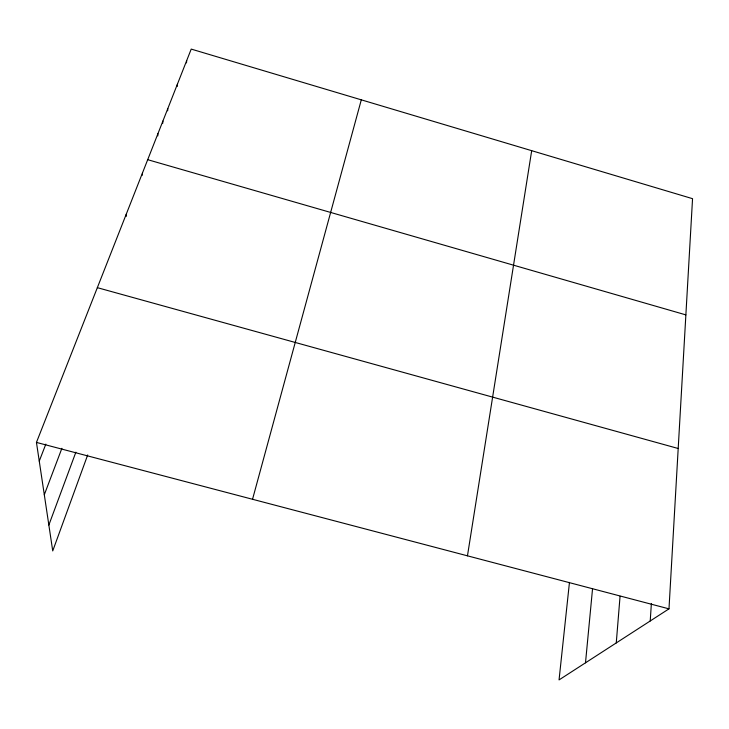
<?xml version="1.0" encoding="UTF-8"?>
<svg xmlns="http://www.w3.org/2000/svg" width="729" height="729" viewBox="0 0 729 729"><rect width="100%" height="100%" fill="white"/><g stroke="black" fill="none" stroke-linecap="round" stroke-linejoin="round"><path stroke-width="1.09" d="M126.226 216.44L126.254 214.189M142.392 175.197L142.474 172.973M157.801 135.913L157.911 133.735M162.767 123.265L162.895 121.069M569.458 582.389L559.052 679.911L668.985 608.852L692.55 198.68L191.217 49.089L36.45 442.421L52.734 550.924L87.699 454.932M167.661 110.808L167.798 108.603M650.222 620.98L651.38 603.484M177.229 86.487L177.384 84.245M186.496 62.894L186.679 60.635M616.26 642.932L620.06 596.295M585.496 662.816L592.559 588.613M467.462 555.835L531.687 150.675M252.535 499.283L361.302 99.837M48.852 525.035L75.871 452.18M44.305 494.754L61.901 448.317M39.257 461.111L45.845 444.116M36.45 442.421L668.985 608.852M97.34 287.663L678.198 448.499M147.705 159.687L685.871 314.882"/></g></svg>
